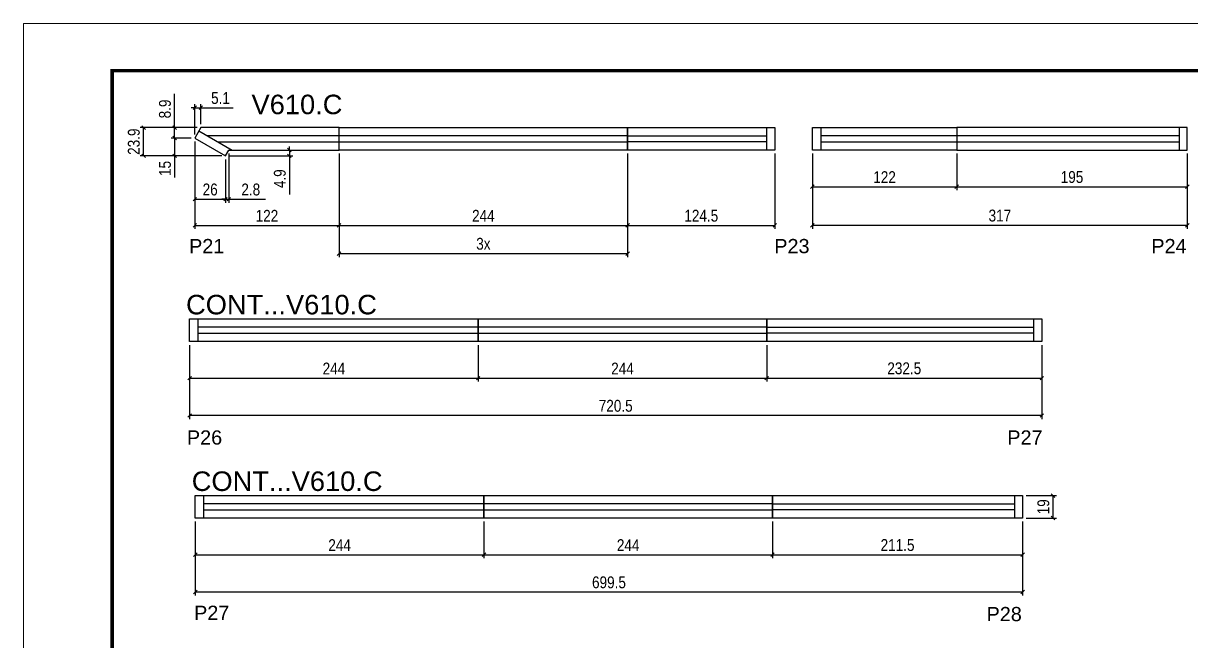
# Model space of a CAD drawing. Extents: x 3111 to 9365, y 861 to 5356.
# Drawn here: x 7880 to 8867, y 3685 to 4208 of the extents above; entities that cross this region are included whole.
import ezdxf

# ---------------------------------------------------------------- set-up
doc = ezdxf.new("R2010")
doc.units = 0
doc.linetypes.add('DASHED', pattern=[0.75, 0.5, -0.25])
for name, color, linetype in [('5', 5, 'Continuous'), ('COTA', 241, 'Continuous'), ('NOMENCLATURA', 7, 'Continuous'), ('Painéis', 200, 'Continuous'), ('SARR_2.2x7', 40, 'Continuous')]:
    doc.layers.add(name, color=color, linetype=linetype)
doc.layers.add('Folhas', color=255, linetype='Continuous', lineweight=9)
doc.layers.add('SARRAFO DE PRESSAO', color=251, linetype='DASHED', lineweight=9)
doc.styles.add('COTA TECNICA-50', font='techl___.ttf', dxfattribs={"height": 10})
doc.styles.get("Standard").update_dxf_attribs({"font": 'arial.ttf'})
doc.dimstyles.new('COTA PAINEL-50', dxfattribs={"dimtxt": 10, "dimasz": 3, "dimexe": 3, "dimexo": 3, "dimgap": 3, "dimtad": 1, "dimdec": 1, "dimzin": 12, "dimdsep": 46, "dimtxsty": 'COTA TECNICA-50', "dimblk1": 'OBLIQUE', "dimblk2": 'OBLIQUE', "dimsah": 1, "dimcen": 0.9, "dimclrd": 4, "dimclre": 4, "dimclrt": 240, "dimadec": 1, "dimazin": 3, "dimtfac": 1, "dimtdec": 1, "dimtmove": 0, "dimatfit": 3, "dimfxl": 1, "dimtolj": 1, "dimtzin": 12, "dimarcsym": 0})

# ---------------------------------------------------------------- blocks, each defined once
blk = doc.blocks.new('9999999999')
at = {"layer": 'Folhas'}
blk.add_lwpolyline([(98138.98, 34190.21), (99623.98, 34190.21), (99623.98, 35240.21), (98138.98, 35240.21)], close=True, dxfattribs=at)
at = {"layer": 'Folhas', "color": 30, "const_width": 3}
blk.add_lwpolyline([(98213.98, 34230.21), (99583.98, 34230.21), (99583.98, 35200.21), (98213.98, 35200.21)], close=True, dxfattribs=at)
blk = doc.blocks.new('_Oblique')
at = {"color": 0, "linetype": 'ByBlock', "lineweight": -2}
blk.add_line((-0.5, -0.5), (0.5, 0.5), dxfattribs=at)
blk = doc.blocks.new('*D8')
at = {"layer": 'COTA', "color": 4, "linetype": 'ByBlock', "lineweight": -2, "transparency": 16777216}
for p, q in [((8024.46, 4107.94), (8024.46, 4034.14)), ((8146.46, 4097.81), (8146.46, 4034.14)), ((8024.46, 4037.14), (8146.46, 4037.14))]:
    blk.add_line(p, q, dxfattribs=at)
at = {"layer": 'Defpoints', "color": 0, "linetype": 'ByBlock', "transparency": 16777216}
for p in [(8024.46, 4110.94), (8146.46, 4100.81), (8146.46, 4037.14)]:
    blk.add_point(p, dxfattribs=at)
at = {"layer": 'COTA', "color": 4, "linetype": 'ByBlock', "lineweight": -2, "transparency": 16777216, "xscale": 3, "yscale": 3, "zscale": 3, "rotation": 180}
blk.add_blockref('_Oblique', (8024.46, 4037.14), dxfattribs=at)
at = {"layer": 'COTA', "color": 4, "linetype": 'ByBlock', "lineweight": -2, "transparency": 16777216, "xscale": 3, "yscale": 3, "zscale": 3}
blk.add_blockref('_Oblique', (8146.46, 4037.14), dxfattribs=at)
at = {"layer": 'COTA', "color": 240, "linetype": 'ByBlock', "transparency": 16777216, "insert": (8085.46, 4045.19), "char_height": 10, "attachment_point": 5, "style": 'COTA TECNICA-50'}
blk.add_mtext('\\A1;122', dxfattribs=at)
blk = doc.blocks.new('*D101')
at = {"layer": 'COTA', "color": 4, "linetype": 'ByBlock', "lineweight": -2, "transparency": 16777216}
for p, q in [((8026.58, 4119.81), (7978.18, 4119.81)), ((7981.18, 4095.94), (7981.18, 4119.81)), ((8047.45, 4095.94), (7978.18, 4095.94))]:
    blk.add_line(p, q, dxfattribs=at)
at = {"layer": 'Defpoints', "color": 0, "linetype": 'ByBlock', "transparency": 16777216}
for p in [(7981.18, 4119.81), (8029.58, 4119.81), (8050.45, 4095.94)]:
    blk.add_point(p, dxfattribs=at)
at = {"layer": 'COTA', "color": 4, "linetype": 'ByBlock', "lineweight": -2, "transparency": 16777216, "xscale": 3, "yscale": 3, "zscale": 3}
for p, rotation in [((7981.18, 4119.81), 90), ((7981.18, 4095.94), 270)]:
    blk.add_blockref('_Oblique', p, dxfattribs=dict(at, rotation=rotation))
at = {"layer": 'COTA', "color": 240, "linetype": 'ByBlock', "transparency": 16777216, "insert": (7972.93, 4107.87), "char_height": 10, "attachment_point": 5, "rotation": 90, "style": 'COTA TECNICA-50'}
blk.add_mtext('\\A1;23.9', dxfattribs=at)
blk = doc.blocks.new('*D9')
at = {"layer": 'COTA', "color": 4, "linetype": 'ByBlock', "lineweight": -2, "transparency": 16777216}
for p, q in [((8024.46, 4113.94), (8024.46, 4139.63)), ((8029.58, 4122.81), (8029.58, 4139.63)), ((8024.46, 4136.63), (8021.46, 4136.63)), ((8024.46, 4136.63), (8029.58, 4136.63)), ((8029.58, 4136.63), (8056.82, 4136.63))]:
    blk.add_line(p, q, dxfattribs=at)
at = {"layer": 'Defpoints', "color": 0, "linetype": 'ByBlock', "transparency": 16777216}
for p in [(8029.58, 4136.63), (8029.58, 4119.81), (8024.46, 4110.94)]:
    blk.add_point(p, dxfattribs=at)
at = {"layer": 'COTA', "color": 4, "linetype": 'ByBlock', "lineweight": -2, "transparency": 16777216, "xscale": 3, "yscale": 3, "zscale": 3}
blk.add_blockref('_Oblique', (8024.46, 4136.63), dxfattribs=at)
at = {"layer": 'COTA', "color": 4, "linetype": 'ByBlock', "lineweight": -2, "transparency": 16777216, "xscale": 3, "yscale": 3, "zscale": 3, "rotation": 180}
blk.add_blockref('_Oblique', (8029.58, 4136.63), dxfattribs=at)
at = {"layer": 'COTA', "color": 240, "linetype": 'ByBlock', "transparency": 16777216, "insert": (8046.2, 4144.74), "char_height": 10, "attachment_point": 5, "style": 'COTA TECNICA-50'}
blk.add_mtext('\\A1;5.1', dxfattribs=at)
blk = doc.blocks.new('*D10')
at = {"layer": 'COTA', "color": 4, "linetype": 'ByBlock', "lineweight": -2, "transparency": 16777216}
for p, q in [((8024.46, 4107.94), (8024.46, 4056.3)), ((8050.45, 4092.94), (8050.45, 4056.3)), ((8024.46, 4059.3), (8050.45, 4059.3))]:
    blk.add_line(p, q, dxfattribs=at)
at = {"layer": 'Defpoints', "color": 0, "linetype": 'ByBlock', "transparency": 16777216}
for p in [(8024.46, 4110.94), (8050.45, 4095.94), (8050.45, 4059.3)]:
    blk.add_point(p, dxfattribs=at)
at = {"layer": 'COTA', "color": 4, "linetype": 'ByBlock', "lineweight": -2, "transparency": 16777216, "xscale": 3, "yscale": 3, "zscale": 3, "rotation": 180}
blk.add_blockref('_Oblique', (8024.46, 4059.3), dxfattribs=at)
at = {"layer": 'COTA', "color": 4, "linetype": 'ByBlock', "lineweight": -2, "transparency": 16777216, "xscale": 3, "yscale": 3, "zscale": 3}
blk.add_blockref('_Oblique', (8050.45, 4059.3), dxfattribs=at)
at = {"layer": 'COTA', "color": 240, "linetype": 'ByBlock', "transparency": 16777216, "insert": (8037.46, 4067.41), "char_height": 10, "attachment_point": 5, "style": 'COTA TECNICA-50'}
blk.add_mtext('\\A1;26', dxfattribs=at)
blk = doc.blocks.new('*D11')
at = {"layer": 'COTA', "color": 4, "linetype": 'ByBlock', "lineweight": -2, "transparency": 16777216}
for p, q in [((8007.36, 4119.81), (8007.36, 4148.34)), ((8026.58, 4119.81), (8004.36, 4119.81)), ((8007.36, 4110.94), (8007.36, 4119.81)), ((8021.46, 4110.94), (8004.36, 4110.94))]:
    blk.add_line(p, q, dxfattribs=at)
at = {"layer": 'Defpoints', "color": 0, "linetype": 'ByBlock', "transparency": 16777216}
for p in [(8007.36, 4119.81), (8029.58, 4119.81), (8024.46, 4110.94)]:
    blk.add_point(p, dxfattribs=at)
at = {"layer": 'COTA', "color": 4, "linetype": 'ByBlock', "lineweight": -2, "transparency": 16777216, "xscale": 3, "yscale": 3, "zscale": 3}
for p, rotation in [((8007.36, 4119.81), 90), ((8007.36, 4110.94), 270)]:
    blk.add_blockref('_Oblique', p, dxfattribs=dict(at, rotation=rotation))
at = {"layer": 'COTA', "color": 240, "linetype": 'ByBlock', "transparency": 16777216, "insert": (7999.26, 4135.57), "char_height": 10, "attachment_point": 5, "rotation": 90, "style": 'COTA TECNICA-50'}
blk.add_mtext('\\A1;8.9', dxfattribs=at)
blk = doc.blocks.new('*D12')
at = {"layer": 'COTA', "color": 4, "linetype": 'ByBlock', "lineweight": -2, "transparency": 16777216}
for p, q in [((8021.46, 4110.94), (8004.36, 4110.94)), ((8007.36, 4110.94), (8007.36, 4095.94)), ((8047.45, 4095.94), (8004.36, 4095.94)), ((8007.36, 4095.94), (8007.36, 4077.57))]:
    blk.add_line(p, q, dxfattribs=at)
at = {"layer": 'Defpoints', "color": 0, "linetype": 'ByBlock', "transparency": 16777216}
for p in [(8024.46, 4110.94), (8007.36, 4095.94), (8050.45, 4095.94)]:
    blk.add_point(p, dxfattribs=at)
at = {"layer": 'COTA', "color": 4, "linetype": 'ByBlock', "lineweight": -2, "transparency": 16777216, "xscale": 3, "yscale": 3, "zscale": 3}
for p, rotation in [((8007.36, 4110.94), 90), ((8007.36, 4095.94), 270)]:
    blk.add_blockref('_Oblique', p, dxfattribs=dict(at, rotation=rotation))
at = {"layer": 'COTA', "color": 240, "linetype": 'ByBlock', "transparency": 16777216, "insert": (7999.25, 4085.25), "char_height": 10, "attachment_point": 5, "rotation": 90, "style": 'COTA TECNICA-50'}
blk.add_mtext('\\A1;15', dxfattribs=at)
blk = doc.blocks.new('*D102')
at = {"layer": 'COTA', "color": 4, "linetype": 'ByBlock', "lineweight": -2, "transparency": 16777216}
for p, q in [((8050.45, 4092.94), (8050.45, 4056.3)), ((8053.26, 4097.81), (8053.26, 4056.3)), ((8050.45, 4059.3), (8047.45, 4059.3)), ((8050.45, 4059.3), (8053.26, 4059.3)), ((8053.26, 4059.3), (8084.32, 4059.3))]:
    blk.add_line(p, q, dxfattribs=at)
at = {"layer": 'Defpoints', "color": 0, "linetype": 'ByBlock', "transparency": 16777216}
for p in [(8053.26, 4100.81), (8050.45, 4095.94), (8053.26, 4059.3)]:
    blk.add_point(p, dxfattribs=at)
at = {"layer": 'COTA', "color": 4, "linetype": 'ByBlock', "lineweight": -2, "transparency": 16777216, "xscale": 3, "yscale": 3, "zscale": 3}
blk.add_blockref('_Oblique', (8050.45, 4059.3), dxfattribs=at)
at = {"layer": 'COTA', "color": 4, "linetype": 'ByBlock', "lineweight": -2, "transparency": 16777216, "xscale": 3, "yscale": 3, "zscale": 3, "rotation": 180}
blk.add_blockref('_Oblique', (8053.26, 4059.3), dxfattribs=at)
at = {"layer": 'COTA', "color": 240, "linetype": 'ByBlock', "transparency": 16777216, "insert": (8071.79, 4067.4), "char_height": 10, "attachment_point": 5, "style": 'COTA TECNICA-50'}
blk.add_mtext('\\A1;2.8', dxfattribs=at)
blk = doc.blocks.new('*D103')
at = {"layer": 'COTA', "color": 4, "linetype": 'ByBlock', "lineweight": -2, "transparency": 16777216}
for p, q in [((8056.26, 4100.81), (8107.48, 4100.81)), ((8104.48, 4100.81), (8104.48, 4103.81)), ((8104.48, 4100.81), (8104.48, 4095.94)), ((8053.45, 4095.94), (8107.48, 4095.94)), ((8104.48, 4095.94), (8104.48, 4063.19))]:
    blk.add_line(p, q, dxfattribs=at)
at = {"layer": 'Defpoints', "color": 0, "linetype": 'ByBlock', "transparency": 16777216}
for p in [(8053.26, 4100.81), (8050.45, 4095.94), (8104.48, 4095.94)]:
    blk.add_point(p, dxfattribs=at)
at = {"layer": 'COTA', "color": 4, "linetype": 'ByBlock', "lineweight": -2, "transparency": 16777216, "xscale": 3, "yscale": 3, "zscale": 3}
for p, rotation in [((8104.48, 4100.81), 270), ((8104.48, 4095.94), 90)]:
    blk.add_blockref('_Oblique', p, dxfattribs=dict(at, rotation=rotation))
at = {"layer": 'COTA', "color": 240, "linetype": 'ByBlock', "transparency": 16777216, "insert": (8096.38, 4076.57), "char_height": 10, "attachment_point": 5, "rotation": 90, "style": 'COTA TECNICA-50'}
blk.add_mtext('\\A1;4.9', dxfattribs=at)
blk = doc.blocks.new('*D13')
at = {"layer": 'COTA', "color": 4, "linetype": 'ByBlock', "lineweight": -2, "transparency": 16777216}
for p, q in [((8146.46, 4097.81), (8146.46, 4034.14)), ((8390.46, 4097.81), (8390.46, 4034.14)), ((8146.46, 4037.14), (8390.46, 4037.14))]:
    blk.add_line(p, q, dxfattribs=at)
at = {"layer": 'Defpoints', "color": 0, "linetype": 'ByBlock', "transparency": 16777216}
for p in [(8146.46, 4100.81), (8390.46, 4100.81), (8390.46, 4037.14)]:
    blk.add_point(p, dxfattribs=at)
at = {"layer": 'COTA', "color": 4, "linetype": 'ByBlock', "lineweight": -2, "transparency": 16777216, "xscale": 3, "yscale": 3, "zscale": 3, "rotation": 180}
blk.add_blockref('_Oblique', (8146.46, 4037.14), dxfattribs=at)
at = {"layer": 'COTA', "color": 4, "linetype": 'ByBlock', "lineweight": -2, "transparency": 16777216, "xscale": 3, "yscale": 3, "zscale": 3}
blk.add_blockref('_Oblique', (8390.46, 4037.14), dxfattribs=at)
at = {"layer": 'COTA', "color": 240, "linetype": 'ByBlock', "transparency": 16777216, "insert": (8268.46, 4045.21), "char_height": 10, "attachment_point": 5, "style": 'COTA TECNICA-50'}
blk.add_mtext('\\A1;244', dxfattribs=at)
blk = doc.blocks.new('*D104')
at = {"layer": 'COTA', "color": 4, "linetype": 'ByBlock', "lineweight": -2, "transparency": 16777216}
for p, q in [((8390.46, 4097.81), (8390.46, 4034.14)), ((8514.95, 4097.81), (8514.95, 4034.14)), ((8390.46, 4037.14), (8514.95, 4037.14))]:
    blk.add_line(p, q, dxfattribs=at)
at = {"layer": 'Defpoints', "color": 0, "linetype": 'ByBlock', "transparency": 16777216}
for p in [(8390.46, 4100.81), (8514.95, 4100.81), (8514.95, 4037.14)]:
    blk.add_point(p, dxfattribs=at)
at = {"layer": 'COTA', "color": 4, "linetype": 'ByBlock', "lineweight": -2, "transparency": 16777216, "xscale": 3, "yscale": 3, "zscale": 3, "rotation": 180}
blk.add_blockref('_Oblique', (8390.46, 4037.14), dxfattribs=at)
at = {"layer": 'COTA', "color": 4, "linetype": 'ByBlock', "lineweight": -2, "transparency": 16777216, "xscale": 3, "yscale": 3, "zscale": 3}
blk.add_blockref('_Oblique', (8514.95, 4037.14), dxfattribs=at)
at = {"layer": 'COTA', "color": 240, "linetype": 'ByBlock', "transparency": 16777216, "insert": (8452.71, 4045.24), "char_height": 10, "attachment_point": 5, "style": 'COTA TECNICA-50'}
blk.add_mtext('\\A1;124.5', dxfattribs=at)
blk = doc.blocks.new('*D105')
at = {"layer": 'COTA', "color": 4, "linetype": 'ByBlock', "lineweight": -2, "transparency": 16777216}
for p, q in [((8546.7, 4097.81), (8546.7, 4066.81)), ((8668.7, 4097.81), (8668.7, 4066.81)), ((8546.7, 4069.81), (8668.7, 4069.81))]:
    blk.add_line(p, q, dxfattribs=at)
at = {"layer": 'Defpoints', "color": 0, "linetype": 'ByBlock', "transparency": 16777216}
for p in [(8546.7, 4100.81), (8668.7, 4100.81), (8668.7, 4069.81)]:
    blk.add_point(p, dxfattribs=at)
at = {"layer": 'COTA', "color": 4, "linetype": 'ByBlock', "lineweight": -2, "transparency": 16777216, "xscale": 3, "yscale": 3, "zscale": 3}
for p, rotation in [((8546.7, 4069.81), 180.0000727987055), ((8668.7, 4069.81), 7.279870543824064e-05)]:
    blk.add_blockref('_Oblique', p, dxfattribs=dict(at, rotation=rotation))
at = {"layer": 'COTA', "color": 240, "linetype": 'ByBlock', "transparency": 16777216, "insert": (8607.7, 4077.87), "char_height": 10, "attachment_point": 5, "rotation": 0.00007, "style": 'COTA TECNICA-50'}
blk.add_mtext('\\A1;122', dxfattribs=at)
blk = doc.blocks.new('*D106')
at = {"layer": 'COTA', "color": 4, "linetype": 'ByBlock', "lineweight": -2, "transparency": 16777216}
for p, q in [((8668.7, 4097.81), (8668.7, 4066.81)), ((8863.7, 4097.81), (8863.7, 4066.81)), ((8668.7, 4069.81), (8863.7, 4069.81))]:
    blk.add_line(p, q, dxfattribs=at)
at = {"layer": 'Defpoints', "color": 0, "linetype": 'ByBlock', "transparency": 16777216}
for p in [(8668.7, 4100.81), (8863.7, 4100.81), (8863.7, 4069.81)]:
    blk.add_point(p, dxfattribs=at)
at = {"layer": 'COTA', "color": 4, "linetype": 'ByBlock', "lineweight": -2, "transparency": 16777216, "xscale": 3, "yscale": 3, "zscale": 3, "rotation": 180}
blk.add_blockref('_Oblique', (8668.7, 4069.81), dxfattribs=at)
at = {"layer": 'COTA', "color": 4, "linetype": 'ByBlock', "lineweight": -2, "transparency": 16777216, "xscale": 3, "yscale": 3, "zscale": 3}
blk.add_blockref('_Oblique', (8863.7, 4069.81), dxfattribs=at)
at = {"layer": 'COTA', "color": 240, "linetype": 'ByBlock', "transparency": 16777216, "insert": (8766.2, 4077.95), "char_height": 10, "attachment_point": 5, "style": 'COTA TECNICA-50'}
blk.add_mtext('\\A1;195', dxfattribs=at)
blk = doc.blocks.new('*D107')
at = {"layer": 'COTA', "color": 4, "linetype": 'ByBlock', "lineweight": -2, "transparency": 16777216}
for p, q in [((8546.7, 4097.81), (8546.7, 4034.14)), ((8863.7, 4097.81), (8863.7, 4034.14)), ((8863.7, 4037.14), (8546.7, 4037.14))]:
    blk.add_line(p, q, dxfattribs=at)
at = {"layer": 'Defpoints', "color": 0, "linetype": 'ByBlock', "transparency": 16777216}
for p in [(8546.7, 4100.81), (8863.7, 4100.81), (8546.7, 4037.14)]:
    blk.add_point(p, dxfattribs=at)
at = {"layer": 'COTA', "color": 4, "linetype": 'ByBlock', "lineweight": -2, "transparency": 16777216, "xscale": 3, "yscale": 3, "zscale": 3, "rotation": 180}
blk.add_blockref('_Oblique', (8546.7, 4037.14), dxfattribs=at)
at = {"layer": 'COTA', "color": 4, "linetype": 'ByBlock', "lineweight": -2, "transparency": 16777216, "xscale": 3, "yscale": 3, "zscale": 3}
blk.add_blockref('_Oblique', (8863.7, 4037.14), dxfattribs=at)
at = {"layer": 'COTA', "color": 240, "linetype": 'ByBlock', "transparency": 16777216, "insert": (8705.2, 4045.35), "char_height": 10, "attachment_point": 5, "style": 'COTA TECNICA-50'}
blk.add_mtext('\\A1;317', dxfattribs=at)
blk = doc.blocks.new('*D110')
at = {"layer": 'COTA', "color": 4, "linetype": 'ByBlock', "lineweight": -2, "transparency": 16777216}
for p, q in [((8508.1, 3935.98), (8508.1, 3904.99)), ((8740.64, 3935.98), (8740.64, 3904.99)), ((8508.1, 3907.99), (8740.64, 3907.99))]:
    blk.add_line(p, q, dxfattribs=at)
at = {"layer": 'Defpoints', "color": 0, "linetype": 'ByBlock', "transparency": 16777216}
for p in [(8508.1, 3938.98), (8740.64, 3938.98), (8740.64, 3907.99)]:
    blk.add_point(p, dxfattribs=at)
at = {"layer": 'COTA', "color": 4, "linetype": 'ByBlock', "lineweight": -2, "transparency": 16777216, "xscale": 3, "yscale": 3, "zscale": 3, "rotation": 180}
blk.add_blockref('_Oblique', (8508.1, 3907.99), dxfattribs=at)
at = {"layer": 'COTA', "color": 4, "linetype": 'ByBlock', "lineweight": -2, "transparency": 16777216, "xscale": 3, "yscale": 3, "zscale": 3}
blk.add_blockref('_Oblique', (8740.64, 3907.99), dxfattribs=at)
at = {"layer": 'COTA', "color": 240, "linetype": 'ByBlock', "transparency": 16777216, "insert": (8624.37, 3916.21), "char_height": 10, "attachment_point": 5, "style": 'COTA TECNICA-50'}
blk.add_mtext('\\A1;232.5', dxfattribs=at)
blk = doc.blocks.new('*D111')
at = {"layer": 'COTA', "color": 4, "linetype": 'ByBlock', "lineweight": -2, "transparency": 16777216}
for p, q in [((8020.1, 3935.98), (8020.1, 3904.99)), ((8264.1, 3935.98), (8264.1, 3904.99)), ((8020.1, 3907.99), (8264.1, 3907.99))]:
    blk.add_line(p, q, dxfattribs=at)
at = {"layer": 'Defpoints', "color": 0, "linetype": 'ByBlock', "transparency": 16777216}
for p in [(8020.1, 3938.98), (8264.1, 3938.98), (8264.1, 3907.99)]:
    blk.add_point(p, dxfattribs=at)
at = {"layer": 'COTA', "color": 4, "linetype": 'ByBlock', "lineweight": -2, "transparency": 16777216, "xscale": 3, "yscale": 3, "zscale": 3, "rotation": 180}
blk.add_blockref('_Oblique', (8020.1, 3907.99), dxfattribs=at)
at = {"layer": 'COTA', "color": 4, "linetype": 'ByBlock', "lineweight": -2, "transparency": 16777216, "xscale": 3, "yscale": 3, "zscale": 3}
blk.add_blockref('_Oblique', (8264.1, 3907.99), dxfattribs=at)
at = {"layer": 'COTA', "color": 240, "linetype": 'ByBlock', "transparency": 16777216, "insert": (8142.1, 3916.06), "char_height": 10, "attachment_point": 5, "style": 'COTA TECNICA-50'}
blk.add_mtext('\\A1;244', dxfattribs=at)
blk = doc.blocks.new('*D41')
at = {"layer": 'COTA', "color": 4, "linetype": 'ByBlock', "lineweight": -2, "transparency": 16777216}
for p, q in [((8264.1, 3935.98), (8264.1, 3904.99)), ((8508.1, 3935.98), (8508.1, 3904.99)), ((8264.1, 3907.99), (8508.1, 3907.99))]:
    blk.add_line(p, q, dxfattribs=at)
at = {"layer": 'Defpoints', "color": 0, "linetype": 'ByBlock', "transparency": 16777216}
for p in [(8264.1, 3938.98), (8508.1, 3938.98), (8508.1, 3907.99)]:
    blk.add_point(p, dxfattribs=at)
at = {"layer": 'COTA', "color": 4, "linetype": 'ByBlock', "lineweight": -2, "transparency": 16777216, "xscale": 3, "yscale": 3, "zscale": 3, "rotation": 180}
blk.add_blockref('_Oblique', (8264.1, 3907.99), dxfattribs=at)
at = {"layer": 'COTA', "color": 4, "linetype": 'ByBlock', "lineweight": -2, "transparency": 16777216, "xscale": 3, "yscale": 3, "zscale": 3}
blk.add_blockref('_Oblique', (8508.1, 3907.99), dxfattribs=at)
at = {"layer": 'COTA', "color": 240, "linetype": 'ByBlock', "transparency": 16777216, "insert": (8386.1, 3916.06), "char_height": 10, "attachment_point": 5, "style": 'COTA TECNICA-50'}
blk.add_mtext('\\A1;244', dxfattribs=at)
blk = doc.blocks.new('*D42')
at = {"layer": 'COTA', "color": 4, "linetype": 'ByBlock', "lineweight": -2, "transparency": 16777216}
for p, q in [((8020.1, 3935.98), (8020.1, 3873.41)), ((8740.64, 3935.98), (8740.64, 3873.41)), ((8740.64, 3876.41), (8020.1, 3876.41))]:
    blk.add_line(p, q, dxfattribs=at)
at = {"layer": 'Defpoints', "color": 0, "linetype": 'ByBlock', "transparency": 16777216}
for p in [(8020.1, 3938.98), (8740.64, 3938.98), (8020.1, 3876.41)]:
    blk.add_point(p, dxfattribs=at)
at = {"layer": 'COTA', "color": 4, "linetype": 'ByBlock', "lineweight": -2, "transparency": 16777216, "xscale": 3, "yscale": 3, "zscale": 3, "rotation": 180}
blk.add_blockref('_Oblique', (8020.1, 3876.41), dxfattribs=at)
at = {"layer": 'COTA', "color": 4, "linetype": 'ByBlock', "lineweight": -2, "transparency": 16777216, "xscale": 3, "yscale": 3, "zscale": 3}
blk.add_blockref('_Oblique', (8740.64, 3876.41), dxfattribs=at)
at = {"layer": 'COTA', "color": 240, "linetype": 'ByBlock', "transparency": 16777216, "insert": (8380.37, 3884.52), "char_height": 10, "attachment_point": 5, "style": 'COTA TECNICA-50'}
blk.add_mtext('\\A1;720.5', dxfattribs=at)
blk = doc.blocks.new('*D152')
at = {"layer": 'COTA', "color": 4, "linetype": 'ByBlock', "lineweight": -2, "transparency": 16777216}
for p, q in [((8512.91, 3786.68), (8512.91, 3755.69)), ((8724.45, 3786.68), (8724.45, 3755.69)), ((8512.91, 3758.69), (8724.45, 3758.69))]:
    blk.add_line(p, q, dxfattribs=at)
at = {"layer": 'Defpoints', "color": 0, "linetype": 'ByBlock', "transparency": 16777216}
for p in [(8512.91, 3789.68), (8724.45, 3789.68), (8724.45, 3758.69)]:
    blk.add_point(p, dxfattribs=at)
at = {"layer": 'COTA', "color": 4, "linetype": 'ByBlock', "lineweight": -2, "transparency": 16777216, "xscale": 3, "yscale": 3, "zscale": 3, "rotation": 180}
blk.add_blockref('_Oblique', (8512.91, 3758.69), dxfattribs=at)
at = {"layer": 'COTA', "color": 4, "linetype": 'ByBlock', "lineweight": -2, "transparency": 16777216, "xscale": 3, "yscale": 3, "zscale": 3}
blk.add_blockref('_Oblique', (8724.45, 3758.69), dxfattribs=at)
at = {"layer": 'COTA', "color": 240, "linetype": 'ByBlock', "transparency": 16777216, "insert": (8618.68, 3766.8), "char_height": 10, "attachment_point": 5, "style": 'COTA TECNICA-50'}
blk.add_mtext('\\A1;211.5', dxfattribs=at)
blk = doc.blocks.new('*D153')
at = {"layer": 'COTA', "color": 4, "linetype": 'ByBlock', "lineweight": -2, "transparency": 16777216}
for p, q in [((8024.91, 3786.68), (8024.91, 3755.69)), ((8268.91, 3786.68), (8268.91, 3755.69)), ((8024.91, 3758.69), (8268.91, 3758.69))]:
    blk.add_line(p, q, dxfattribs=at)
at = {"layer": 'Defpoints', "color": 0, "linetype": 'ByBlock', "transparency": 16777216}
for p in [(8024.91, 3789.68), (8268.91, 3789.68), (8268.91, 3758.69)]:
    blk.add_point(p, dxfattribs=at)
at = {"layer": 'COTA', "color": 4, "linetype": 'ByBlock', "lineweight": -2, "transparency": 16777216, "xscale": 3, "yscale": 3, "zscale": 3, "rotation": 180}
blk.add_blockref('_Oblique', (8024.91, 3758.69), dxfattribs=at)
at = {"layer": 'COTA', "color": 4, "linetype": 'ByBlock', "lineweight": -2, "transparency": 16777216, "xscale": 3, "yscale": 3, "zscale": 3}
blk.add_blockref('_Oblique', (8268.91, 3758.69), dxfattribs=at)
at = {"layer": 'COTA', "color": 240, "linetype": 'ByBlock', "transparency": 16777216, "insert": (8146.91, 3766.76), "char_height": 10, "attachment_point": 5, "style": 'COTA TECNICA-50'}
blk.add_mtext('\\A1;244', dxfattribs=at)
blk = doc.blocks.new('*D43')
at = {"layer": 'COTA', "color": 4, "linetype": 'ByBlock', "lineweight": -2, "transparency": 16777216}
for p, q in [((8268.91, 3786.68), (8268.91, 3755.69)), ((8512.91, 3786.68), (8512.91, 3755.69)), ((8268.91, 3758.69), (8512.91, 3758.69))]:
    blk.add_line(p, q, dxfattribs=at)
at = {"layer": 'Defpoints', "color": 0, "linetype": 'ByBlock', "transparency": 16777216}
for p in [(8268.91, 3789.68), (8512.91, 3789.68), (8512.91, 3758.69)]:
    blk.add_point(p, dxfattribs=at)
at = {"layer": 'COTA', "color": 4, "linetype": 'ByBlock', "lineweight": -2, "transparency": 16777216, "xscale": 3, "yscale": 3, "zscale": 3, "rotation": 180}
blk.add_blockref('_Oblique', (8268.91, 3758.69), dxfattribs=at)
at = {"layer": 'COTA', "color": 4, "linetype": 'ByBlock', "lineweight": -2, "transparency": 16777216, "xscale": 3, "yscale": 3, "zscale": 3}
blk.add_blockref('_Oblique', (8512.91, 3758.69), dxfattribs=at)
at = {"layer": 'COTA', "color": 240, "linetype": 'ByBlock', "transparency": 16777216, "insert": (8390.91, 3766.76), "char_height": 10, "attachment_point": 5, "style": 'COTA TECNICA-50'}
blk.add_mtext('\\A1;244', dxfattribs=at)
blk = doc.blocks.new('*D44')
at = {"layer": 'COTA', "color": 4, "linetype": 'ByBlock', "lineweight": -2, "transparency": 16777216}
for p, q in [((8024.91, 3786.68), (8024.91, 3724.11)), ((8724.45, 3786.68), (8724.45, 3724.11)), ((8724.45, 3727.11), (8024.91, 3727.11))]:
    blk.add_line(p, q, dxfattribs=at)
at = {"layer": 'Defpoints', "color": 0, "linetype": 'ByBlock', "transparency": 16777216}
for p in [(8024.91, 3789.68), (8724.45, 3789.68), (8024.91, 3727.11)]:
    blk.add_point(p, dxfattribs=at)
at = {"layer": 'COTA', "color": 4, "linetype": 'ByBlock', "lineweight": -2, "transparency": 16777216, "xscale": 3, "yscale": 3, "zscale": 3, "rotation": 180}
blk.add_blockref('_Oblique', (8024.91, 3727.11), dxfattribs=at)
at = {"layer": 'COTA', "color": 4, "linetype": 'ByBlock', "lineweight": -2, "transparency": 16777216, "xscale": 3, "yscale": 3, "zscale": 3}
blk.add_blockref('_Oblique', (8724.45, 3727.11), dxfattribs=at)
at = {"layer": 'COTA', "color": 240, "linetype": 'ByBlock', "transparency": 16777216, "insert": (8374.68, 3735.25), "char_height": 10, "attachment_point": 5, "style": 'COTA TECNICA-50'}
blk.add_mtext('\\A1;699.5', dxfattribs=at)
blk = doc.blocks.new('*D154')
at = {"layer": 'COTA', "color": 4, "linetype": 'ByBlock', "lineweight": -2, "transparency": 16777216}
for p, q in [((8727.45, 3808.68), (8753.12, 3808.68)), ((8750.12, 3808.68), (8750.12, 3789.68)), ((8727.45, 3789.68), (8753.12, 3789.68))]:
    blk.add_line(p, q, dxfattribs=at)
at = {"layer": 'Defpoints', "color": 0, "linetype": 'ByBlock', "transparency": 16777216}
for p in [(8724.45, 3808.68), (8724.45, 3789.68), (8750.12, 3789.68)]:
    blk.add_point(p, dxfattribs=at)
at = {"layer": 'COTA', "color": 4, "linetype": 'ByBlock', "lineweight": -2, "transparency": 16777216, "xscale": 3, "yscale": 3, "zscale": 3}
for p, rotation in [((8750.12, 3808.68), 90), ((8750.12, 3789.68), 270)]:
    blk.add_blockref('_Oblique', p, dxfattribs=dict(at, rotation=rotation))
at = {"layer": 'COTA', "color": 240, "linetype": 'ByBlock', "transparency": 16777216, "insert": (8742.03, 3799.18), "char_height": 10, "attachment_point": 5, "rotation": 90, "style": 'COTA TECNICA-50'}
blk.add_mtext('\\A1;19', dxfattribs=at)
blk = doc.blocks.new('*D224')
at = {"layer": 'COTA', "color": 4, "linetype": 'ByBlock', "lineweight": -2, "transparency": 16777216}
for p, q in [((8146.46, 4097.81), (8146.46, 4010.29)), ((8390.46, 4097.81), (8390.46, 4010.29)), ((8146.46, 4013.29), (8390.46, 4013.29))]:
    blk.add_line(p, q, dxfattribs=at)
at = {"layer": 'Defpoints', "color": 0, "linetype": 'ByBlock', "transparency": 16777216}
for p in [(8146.46, 4100.81), (8390.46, 4100.81), (8390.46, 4013.29)]:
    blk.add_point(p, dxfattribs=at)
at = {"layer": 'COTA', "color": 4, "linetype": 'ByBlock', "lineweight": -2, "transparency": 16777216, "xscale": 3, "yscale": 3, "zscale": 3, "rotation": 180}
blk.add_blockref('_Oblique', (8146.46, 4013.29), dxfattribs=at)
at = {"layer": 'COTA', "color": 4, "linetype": 'ByBlock', "lineweight": -2, "transparency": 16777216, "xscale": 3, "yscale": 3, "zscale": 3}
blk.add_blockref('_Oblique', (8390.46, 4013.29), dxfattribs=at)
at = {"layer": 'COTA', "color": 240, "linetype": 'ByBlock', "transparency": 16777216, "insert": (8268.46, 4021.51), "char_height": 10, "attachment_point": 5, "style": 'COTA TECNICA-50'}
blk.add_mtext('\\A1;3x', dxfattribs=at)

msp = doc.modelspace()

# ---------------------------------------------------------------- linework, layer by layer
at = {"layer": 'Painéis', "linetype": 'ByBlock'}
msp.add_line((8146.46, 4100.81), (8146.46, 4119.81), dxfattribs=at)
for points in [[(8029.58, 4119.81), (8024.46, 4110.94), (8050.45, 4095.94), (8053.26, 4100.81)], [(8053.26, 4100.81), (8146.46, 4100.81), (8146.46, 4119.81), (8029.58, 4119.81)]]:
    msp.add_lwpolyline(points, dxfattribs=at)
at = {"layer": 'Painéis', "linetype": 'Continuous'}
for points in [[(8146.46, 4119.81), (8390.46, 4119.81), (8390.46, 4100.81), (8146.46, 4100.81)], [(8546.7, 4119.81), (8668.7, 4119.81), (8668.7, 4100.81), (8546.7, 4100.81)], [(8668.7, 4100.81), (8863.7, 4100.81), (8863.7, 4119.81), (8668.7, 4119.81)], [(8020.1, 3957.98), (8264.1, 3957.98), (8264.1, 3938.98), (8020.1, 3938.98)], [(8264.1, 3957.98), (8508.1, 3957.98), (8508.1, 3938.98), (8264.1, 3938.98)], [(8024.91, 3808.68), (8268.91, 3808.68), (8268.91, 3789.68), (8024.91, 3789.68)], [(8268.91, 3808.68), (8512.91, 3808.68), (8512.91, 3789.68), (8268.91, 3789.68)]]:
    msp.add_lwpolyline(points, close=True, dxfattribs=at)
at = {"layer": 'Painéis', "linetype": 'ByBlock'}
for points in [[(8390.46, 4119.81), (8514.95, 4119.81), (8514.95, 4100.81), (8390.46, 4100.81)], [(8508.1, 3957.98), (8740.64, 3957.98), (8740.64, 3938.98), (8508.1, 3938.98)], [(8512.91, 3808.68), (8724.45, 3808.68), (8724.45, 3789.68), (8512.91, 3789.68)]]:
    msp.add_lwpolyline(points, close=True, dxfattribs=at)
at = {"layer": 'SARR_2.2x7', "linetype": 'Continuous'}
for p, q in [((8507.97, 4119.81), (8507.97, 4100.81)), ((8553.7, 4119.81), (8553.7, 4100.81)), ((8856.7, 4119.81), (8856.7, 4100.81)), ((8146.46, 4112.81), (8035.23, 4112.81)), ((8390.46, 4112.81), (8146.46, 4112.81)), ((8390.47, 4112.81), (8507.97, 4112.81)), ((8668.7, 4112.81), (8553.7, 4112.81)), ((8856.7, 4112.81), (8668.7, 4112.81)), ((8043.89, 4107.81), (8146.46, 4107.81)), ((8146.46, 4107.81), (8390.46, 4107.81)), ((8507.97, 4107.81), (8390.46, 4107.81)), ((8553.7, 4107.81), (8668.7, 4107.81)), ((8668.7, 4107.81), (8856.7, 4107.81)), ((8027.1, 3957.98), (8027.1, 3938.98)), ((8733.67, 3957.98), (8733.67, 3938.98)), ((8264.1, 3950.98), (8027.1, 3950.98)), ((8027.1, 3945.98), (8264.1, 3945.98)), ((8508.1, 3950.98), (8264.1, 3950.98)), ((8264.1, 3945.98), (8508.1, 3945.98)), ((8733.67, 3945.98), (8508.1, 3945.98)), ((8508.11, 3950.98), (8733.67, 3950.98)), ((8031.91, 3808.68), (8031.91, 3789.68)), ((8717.47, 3808.68), (8717.47, 3789.68)), ((8268.91, 3801.68), (8031.91, 3801.68)), ((8031.91, 3796.68), (8268.91, 3796.68)), ((8512.91, 3801.68), (8268.91, 3801.68)), ((8268.91, 3796.68), (8512.91, 3796.68)), ((8717.47, 3796.68), (8512.91, 3796.68)), ((8512.92, 3801.68), (8717.47, 3801.68))]:
    msp.add_line(p, q, dxfattribs=at)
msp.add_lwpolyline([(8027.96, 4117), (8056.02, 4100.81)], dxfattribs=at)

# ---------------------------------------------------------------- block references
at = {"layer": 'SARRAFO DE PRESSAO', "color": 6, "linetype": 'ByBlock'}
msp.add_blockref('9999999999', (-90259.48, -31032.29), dxfattribs=at)

# ---------------------------------------------------------------- texts
at = {"layer": '5', "linetype": 'Continuous'}
for s, p in [('P21', (8019.61, 4013.62)), ('P23', (8514.44, 4013.62)), ('P24', (8833.29, 4013.62)), ('P26', (8017.77, 3851.79)), ('P27', (8711.47, 3851.79)), ('P27', (8023.84, 3703.56)), ('P28', (8693.95, 3702.5))]:
    msp.add_text(s, height=12, rotation=359.99996, dxfattribs=at).set_placement(p)
at = {"layer": 'NOMENCLATURA', "linetype": 'Continuous'}
for s, p in [('V610.C', (8072.42, 4131.12)), ('CONT...V610.C', (8017.06, 3961.88)), ('CONT...V610.C', (8021.87, 3812.58))]:
    msp.add_text(s, height=16.5, dxfattribs=at).set_placement(p)

# ---------------------------------------------------------------- dimensions: what is measured, and where the dimension line sits
at = {"layer": 'COTA', "linetype": 'ByBlock'}
for base, p1, p2, picture, middle in [((8029.58, 4136.63), (8024.46, 4110.94), (8029.58, 4119.81), '*D9', (8046.2, 4144.74)), ((8146.46, 4037.14), (8024.46, 4110.94), (8146.46, 4100.81), '*D8', (8085.46, 4045.19)), ((8050.45, 4059.3), (8024.46, 4110.94), (8050.45, 4095.94), '*D10', (8037.46, 4067.41)), ((8053.26, 4059.3), (8050.45, 4095.94), (8053.26, 4100.81), '*D102', (8071.79, 4067.4)), ((8514.95, 4037.14), (8390.46, 4100.81), (8514.95, 4100.81), '*D104', (8452.71, 4045.24)), ((8546.7, 4037.14), (8863.7, 4100.81), (8546.7, 4100.81), '*D107', (8705.2, 4045.35)), ((8020.1, 3876.41), (8740.64, 3938.98), (8020.1, 3938.98), '*D42', (8380.37, 3884.52)), ((8740.64, 3907.99), (8508.1, 3938.98), (8740.64, 3938.98), '*D110', (8624.37, 3916.21)), ((8024.91, 3727.11), (8724.45, 3789.68), (8024.91, 3789.68), '*D44', (8374.68, 3735.25)), ((8724.45, 3758.69), (8512.91, 3789.68), (8724.45, 3789.68), '*D152', (8618.68, 3766.8))]:
    dim = msp.add_linear_dim(base=base, p1=p1, p2=p2, dimstyle='COTA PAINEL-50', override={"dimarcsym": 1}, dxfattribs=at)
    dim.commit()
    dim.dimension.update_dxf_attribs({"geometry": picture, "text_midpoint": middle})
for base, p1, p2, picture, middle in [((8007.36, 4119.81), (8024.46, 4110.94), (8029.58, 4119.81), '*D11', (7999.26, 4135.57)), ((8007.36, 4095.94), (8024.46, 4110.94), (8050.45, 4095.94), '*D12', (7999.25, 4085.25)), ((8104.48, 4095.94), (8053.26, 4100.81), (8050.45, 4095.94), '*D103', (8096.38, 4076.57)), ((8750.12, 3789.68), (8724.45, 3808.68), (8724.45, 3789.68), '*D154', (8742.03, 3799.18))]:
    dim = msp.add_linear_dim(base=base, p1=p1, p2=p2, angle=90, dimstyle='COTA PAINEL-50', override={"dimarcsym": 1}, dxfattribs=at)
    dim.commit()
    dim.dimension.update_dxf_attribs({"geometry": picture, "text_midpoint": middle})
dim = msp.add_linear_dim(base=(7981.18, 4119.81), p1=(8050.45, 4095.94), p2=(8029.58, 4119.81), angle=90, dimstyle='COTA PAINEL-50', override={"dimarcsym": 1}, dxfattribs=at)
dim.commit()
dim.dimension.update_dxf_attribs({"geometry": '*D101', "text_midpoint": (7981.18, 4107.87), "dimtype": 160})
for p1, p2, distance, picture, middle in [((8146.46, 4100.81), (8390.46, 4100.81), -63.67, '*D13', (8268.46, 4045.21)), ((8546.7, 4100.81), (8668.7, 4100.81), -30.99, '*D105', (8607.7, 4077.87)), ((8668.7, 4100.81), (8863.7, 4100.81), -30.99, '*D106', (8766.2, 4077.95)), ((8020.1, 3938.98), (8264.1, 3938.98), -30.99, '*D111', (8142.1, 3916.06)), ((8264.1, 3938.98), (8508.1, 3938.98), -30.99, '*D41', (8386.1, 3916.06)), ((8024.91, 3789.68), (8268.91, 3789.68), -30.99, '*D153', (8146.91, 3766.76)), ((8268.91, 3789.68), (8512.91, 3789.68), -30.99, '*D43', (8390.91, 3766.76))]:
    dim = msp.add_aligned_dim(p1=p1, p2=p2, distance=distance, dimstyle='COTA PAINEL-50', override={"dimarcsym": 1}, dxfattribs=at)
    dim.commit()
    dim.dimension.update_dxf_attribs({"geometry": picture, "text_midpoint": middle})
dim = msp.add_aligned_dim(p1=(8146.46, 4100.81), p2=(8390.46, 4100.81), distance=-87.51, text='3x', dimstyle='COTA PAINEL-50', override={"dimarcsym": 1}, dxfattribs=at)
dim.commit()
dim.dimension.update_dxf_attribs({"geometry": '*D224', "text_midpoint": (8268.46, 4021.51)})

doc.saveas('drawing.dxf')
